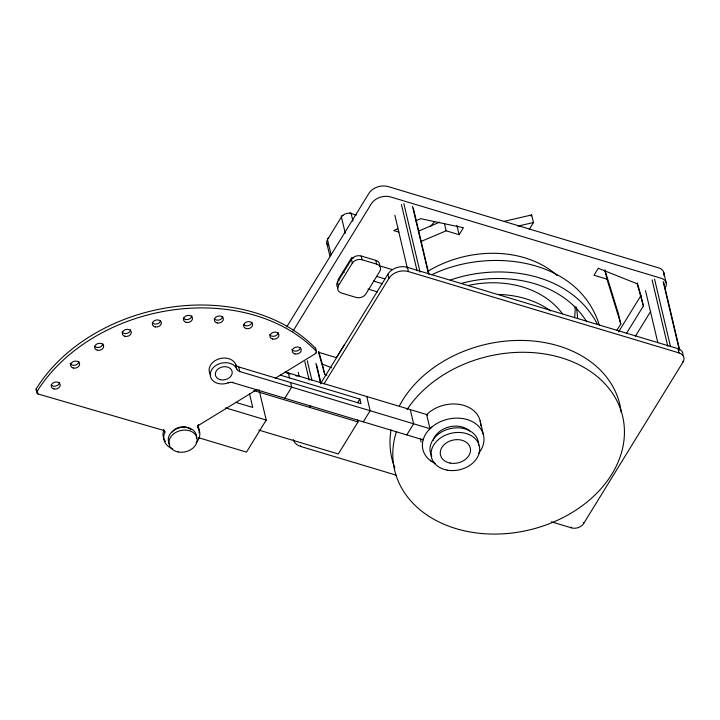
<?xml version="1.0" encoding="UTF-8"?>
<svg xmlns="http://www.w3.org/2000/svg" width="720" height="720" viewBox="0 0 720 720"><rect width="100%" height="100%" fill="white"/><g stroke="black" fill="none" stroke-linecap="round" stroke-linejoin="round"><path stroke-width="1.08" d="M286.722 326.934L368.865 193.437A14.643 11.151 -13.3 0 1 388.341 186.633L658.944 267.966A9.225 7.02 -13.3 0 1 663.75 275.193M292.932 331.191L371.322 203.805A14.643 11.151 -13.3 0 1 390.798 197.001L661.392 278.343A9.225 7.02 -13.3 0 1 665.379 287.514M338.094 287.838A7.317 5.571 -13.3 0 1 337.527 282.051L351.459 259.407A7.317 5.571 -13.3 0 1 361.197 256.005L375.741 260.37A7.317 5.571 -13.3 0 1 379.656 265.554M338.4 285.777L352.341 263.133A7.317 5.571 -13.3 0 1 362.079 259.731L376.623 264.105A7.317 5.571 -13.3 0 1 379.782 271.377L365.85 294.021A7.317 5.571 -13.3 0 1 356.112 297.423L341.568 293.058A7.317 5.571 -13.3 0 1 338.4 285.777L337.527 282.051M259.047 389.772L266.211 420.075L246.492 452.115L198.378 437.652M284.832 398.259L291.672 387.144L290.583 382.527M344.322 344.754L336.393 357.633L318.51 352.26L324.792 374.472L326.835 375.282M320.841 383.211L387.945 274.149A14.643 11.151 -13.3 0 1 407.421 267.345L678.024 348.678A9.225 7.02 -13.3 0 1 682.956 355.203M309.483 407.502L310.563 405.756M323.982 383.949L388.944 278.37A14.643 11.151 -13.3 0 1 408.42 271.575L679.023 352.908A9.225 7.02 -13.3 0 1 683.01 362.079L583.65 523.548A9.225 7.02 -13.3 0 1 571.383 527.832L551.439 521.838M420.606 241.65L446.175 230.805L459.117 234.693L463.41 227.727L420.651 218.682L415.665 220.887M357.615 402.777L359.892 399.069L280.233 375.12M357.561 419.958L358.029 421.938L338.31 453.978L258.759 430.065M363.294 421.848L370.143 410.724L366.786 396.522M530.982 216.09L531.684 214.947L504.279 221.301M529.263 229.356L533.466 222.516L531.684 214.947M406.782 434.916L413.622 423.801L410.265 409.59M616.788 330.471L620.811 323.928L618.363 313.56L604.836 269.829M618.552 331.938L640.926 295.578L637.344 282.888M626.301 333.702L643.383 305.955L640.926 295.578M635.463 336.132L650.7 311.364M430.677 226.269L434.682 221.454M422.946 438.957L423.153 439.839L232.947 382.671A6.102 4.644 -13.3 0 0 228.222 382.869A13.725 10.449 -13.3 0 1 210.888 377.892A13.725 10.449 -13.3 0 1 219.663 363.645A13.725 10.449 -13.3 0 1 236.754 369.009A6.102 4.644 -13.3 0 0 239.787 371.547L430.002 428.715L426.654 414.585L428.589 412.83A31.158 23.724 -13.3 0 1 462.312 405A31.158 23.724 -13.3 0 1 480.654 425.754M430.002 428.715L431.928 426.96M196.146 442.854A18.297 13.932 -13.3 0 0 197.856 427.689A2.286 1.746 -13.3 0 1 198.612 425.34L257.049 389.475M275.31 378.261L315.477 353.601A2.286 1.746 -13.3 0 0 316.089 351.081L315.414 348.192A164.673 125.406 -13.3 0 0 36.252 388.773L36.936 391.662A2.286 1.746 -13.3 0 0 37.935 393.948L163.647 430.425A2.286 1.746 -13.3 0 1 164.772 432.504A18.297 13.932 -13.3 0 0 172.665 448.74M431.649 274.824C487.476 247.311 577.854 256.887 599.292 324.936M397.737 228.807L393.75 230.562L398.925 232.119M419.184 230.85L439.632 222.165M450.261 280.089C500.886 262.269 570.555 272.385 597.375 324.153M461.376 283.41C505.125 271.287 561.231 280.71 586.755 321.867M517.941 226.116L533.466 222.516M469.062 285.291C501.876 278.199 541.404 285.543 562.464 313.776M497.988 294.444C516.555 294.831 535.419 299.889 550.584 310.887M620.811 323.928L606.96 279.135L594.018 275.238L598.302 268.272L637.101 283.743L643.383 305.955M356.355 215.127L351.162 213.57A3.663 1.431 -73.3 0 0 349.614 213.111M353.754 258.048L351.783 257.463L337.914 280.008L339.174 280.386M379.638 265.833L392.436 269.676M376.416 276.345L384.678 278.829M343.035 271.908L344.295 272.286M373.374 281.025L382.446 283.752M368.001 289.053L377.478 291.897M285.228 372.006L427.68 414.828M426.654 414.585L427.617 414.873M286.659 372.978L287.82 373.329M288.99 373.68L290.16 374.031M295.992 375.786L297.162 376.137M210.771 374.922A13.725 10.449 -13.3 0 1 217.422 359.46A13.725 10.449 -13.3 0 1 235.665 364.392A6.102 4.644 -13.3 0 0 238.698 366.93L360.99 403.686L359.892 399.069M253.746 390.591L358.029 421.938M235.53 402.273L252.738 407.448L249.48 393.687M225.576 407.862L266.211 420.075M293.193 439.533A14.643 11.151 -13.3 0 0 300.78 446.49L396.081 475.137M318.753 351.405L322.335 364.095L331.533 367.758M663.723 272.358L666.171 282.726M682.821 361.287L683.01 362.079M663.705 282.384L679.626 349.74M663.165 281.637L679.338 350.082M678.024 348.678L679.023 352.908M654.543 279.045L670.464 346.401M652.086 279.9L667.755 346.176M645.507 290.592L657.837 342.738M604.998 270.837L606.96 279.135M583.461 522.747L583.65 523.548M571.194 527.04L571.383 527.832M456.912 225.36L459.117 234.693M444.456 223.542L446.175 230.805M480.15 420.876L483.489 435.006M413.298 208.125L428.967 274.401M412.497 206.289L428.427 273.654M403.875 203.697L420.057 272.142M401.427 204.561L417.087 270.828M407.421 267.345L408.42 271.575M394.848 215.253L407.43 268.488M387.945 274.149L388.944 278.37M430.686 460.098L430.902 460.989M420.399 438.957L421.11 441.981M375.741 260.37L376.623 264.105M352.971 221.202L351.162 213.57A7.317 5.571 -13.3 0 0 341.424 216.972L327.492 239.616A7.317 5.571 -13.3 0 0 328.059 245.412M361.197 256.005L362.079 259.731M345.294 233.334L341.424 216.972A3.663 1.89 31.6 0 1 342.954 215.433M351.459 259.407L352.341 263.133M331.101 254.88L327.492 239.616A3.663 1.89 31.6 0 1 328.752 238.086M326.862 243.414L329.841 255.942M322.335 364.095L324.792 374.472M315.306 352.881L315.477 353.601M316.683 365.139L320.535 381.429M315.882 363.303L320.769 383.94M307.26 360.711L311.886 380.268M304.812 361.566L309.177 380.034M298.233 372.258L299.259 376.605M288.315 372.933L289.494 377.91M300.6 445.698L300.78 446.49M238.698 366.93L239.787 371.547M235.665 364.392L236.754 369.009M232.812 382.095L232.947 382.671M228.087 382.293L228.222 382.869M198.405 424.44L198.612 425.34M197.64 426.789L197.856 427.689M164.214 430.155L164.772 432.504M163.476 429.705L163.647 430.425M37.638 392.679L37.935 393.948M575.064 306.801A97.722 74.421 -13.3 0 1 574.551 317.664M576.144 307.044A97.722 74.421 -13.3 0 1 577.548 318.168M427.833 271.341A97.722 74.421 -13.3 0 1 557.055 275.418M169.695 444.366A14.292 10.89 -13.3 0 1 179.973 427.671A14.292 10.89 -13.3 0 1 196.425 438.183M435.141 463.464A31.158 23.724 -13.3 0 1 428.04 430.848A31.158 23.724 -13.3 0 1 470.709 420.858A31.158 23.724 -13.3 0 1 478.719 453.258M433.116 440.577A20.844 15.876 -13.3 0 1 448.911 426.987A20.844 15.876 -13.3 0 1 469.638 431.019M315.414 348.192A2.286 1.746 -13.3 0 1 315.63 349.857M37.08 390.996A2.286 1.746 -13.3 0 1 36.252 388.773M36.936 391.662A164.673 125.406 -13.3 0 1 316.089 351.081M197.622 425.493A18.297 13.932 -13.3 0 1 199.062 432.684M165.483 441.432A18.297 13.932 -13.3 0 1 163.755 430.416M172.134 432.009A11.439 8.712 -13.3 0 1 190.881 429.597M222.687 316.431A4.572 3.483 -13.3 0 1 219.222 319.95A4.572 3.483 -13.3 0 1 214.281 318.789M191.826 315.756A4.572 3.483 -13.3 0 1 188.19 319.419A4.572 3.483 -13.3 0 1 183.204 317.925M160.587 320.877A4.572 3.483 -13.3 0 1 156.915 323.973A4.572 3.483 -13.3 0 1 152.289 322.776M130.626 329.571A4.572 3.483 -13.3 0 1 127.152 333.333A4.572 3.483 -13.3 0 1 122.067 331.983M102.96 343.836A4.572 3.483 -13.3 0 1 99.558 347.238A4.572 3.483 -13.3 0 1 94.689 346.248M78.921 361.629A4.572 3.483 -13.3 0 1 74.925 365.193A4.572 3.483 -13.3 0 1 70.119 363.258M59.544 382.527A4.572 3.483 -13.3 0 1 56.025 386.001A4.572 3.483 -13.3 0 1 51.129 384.804M300.582 347.517A4.572 3.483 -13.3 0 1 296.793 351.027A4.572 3.483 -13.3 0 1 291.933 349.425M278.28 332.649A4.572 3.483 -13.3 0 1 274.527 336.159A4.572 3.483 -13.3 0 1 269.649 334.602M251.928 322.137A4.572 3.483 -13.3 0 1 248.427 325.611A4.572 3.483 -13.3 0 1 243.522 324.432M431.766 456.183A24.579 18.72 -13.3 0 1 450.135 428.643A24.579 18.72 -13.3 0 1 478.575 445.374M399.285 406.116A117.135 89.208 -13.3 0 1 524.169 340.47A117.135 89.208 -13.3 0 1 621.216 412.524M394.857 467.892A117.135 89.208 -13.3 0 1 391.077 429.948M407.025 409.608A117.135 89.208 -13.3 0 1 602.127 380.943A117.135 89.208 -13.3 0 1 530.811 529.587A117.135 89.208 -13.3 0 1 396.261 432.054M178.191 451.971A14.292 10.89 -13.3 0 0 196.992 437.949A14.292 10.89 -13.3 0 0 174.015 433.584A14.292 10.89 -13.3 0 0 178.191 451.971M220.338 379.692A8.577 6.534 -13.3 0 0 232.2 371.799A8.577 6.534 -13.3 0 0 218.763 368.469A8.577 6.534 -13.3 0 0 220.338 379.692M217.107 322.929A4.572 3.483 -13.3 0 0 223.344 318.636A4.572 3.483 -13.3 0 0 216.117 316.962A4.572 3.483 -13.3 0 0 217.107 322.929M186.3 322.362A4.572 3.483 -13.3 0 0 192.465 318.006A4.572 3.483 -13.3 0 0 185.193 316.431A4.572 3.483 -13.3 0 0 186.3 322.362M155.268 326.916A4.572 3.483 -13.3 0 0 161.298 322.443A4.572 3.483 -13.3 0 0 153.954 321.021A4.572 3.483 -13.3 0 0 155.268 326.916M124.92 336.285A4.572 3.483 -13.3 0 0 131.292 332.109A4.572 3.483 -13.3 0 0 124.155 330.282A4.572 3.483 -13.3 0 0 124.92 336.285M97.317 350.217A4.572 3.483 -13.3 0 0 103.635 345.996A4.572 3.483 -13.3 0 0 96.462 344.232A4.572 3.483 -13.3 0 0 97.317 350.217M73.296 368.028A4.572 3.483 -13.3 0 0 79.596 363.789A4.572 3.483 -13.3 0 0 72.405 362.052A4.572 3.483 -13.3 0 0 73.296 368.028M53.928 388.944A4.572 3.483 -13.3 0 0 60.21 384.696A4.572 3.483 -13.3 0 0 53.019 382.977A4.572 3.483 -13.3 0 0 53.928 388.944M294.948 353.907A4.572 3.483 -13.3 0 0 301.248 349.677A4.572 3.483 -13.3 0 0 294.075 347.922A4.572 3.483 -13.3 0 0 294.948 353.907M272.664 339.048A4.572 3.483 -13.3 0 0 278.946 334.809A4.572 3.483 -13.3 0 0 271.764 333.081A4.572 3.483 -13.3 0 0 272.664 339.048M246.321 328.572A4.572 3.483 -13.3 0 0 252.594 324.315A4.572 3.483 -13.3 0 0 245.394 322.605A4.572 3.483 -13.3 0 0 246.321 328.572M446.994 470.097A24.579 18.72 -13.3 0 0 479.331 445.986A24.579 18.72 -13.3 0 0 439.812 438.471A24.579 18.72 -13.3 0 0 446.994 470.097M450.099 463.077A15.318 11.664 -13.3 0 0 470.313 448.11A15.318 11.664 -13.3 0 0 445.725 443.358A15.318 11.664 -13.3 0 0 450.099 463.077"/></g></svg>
